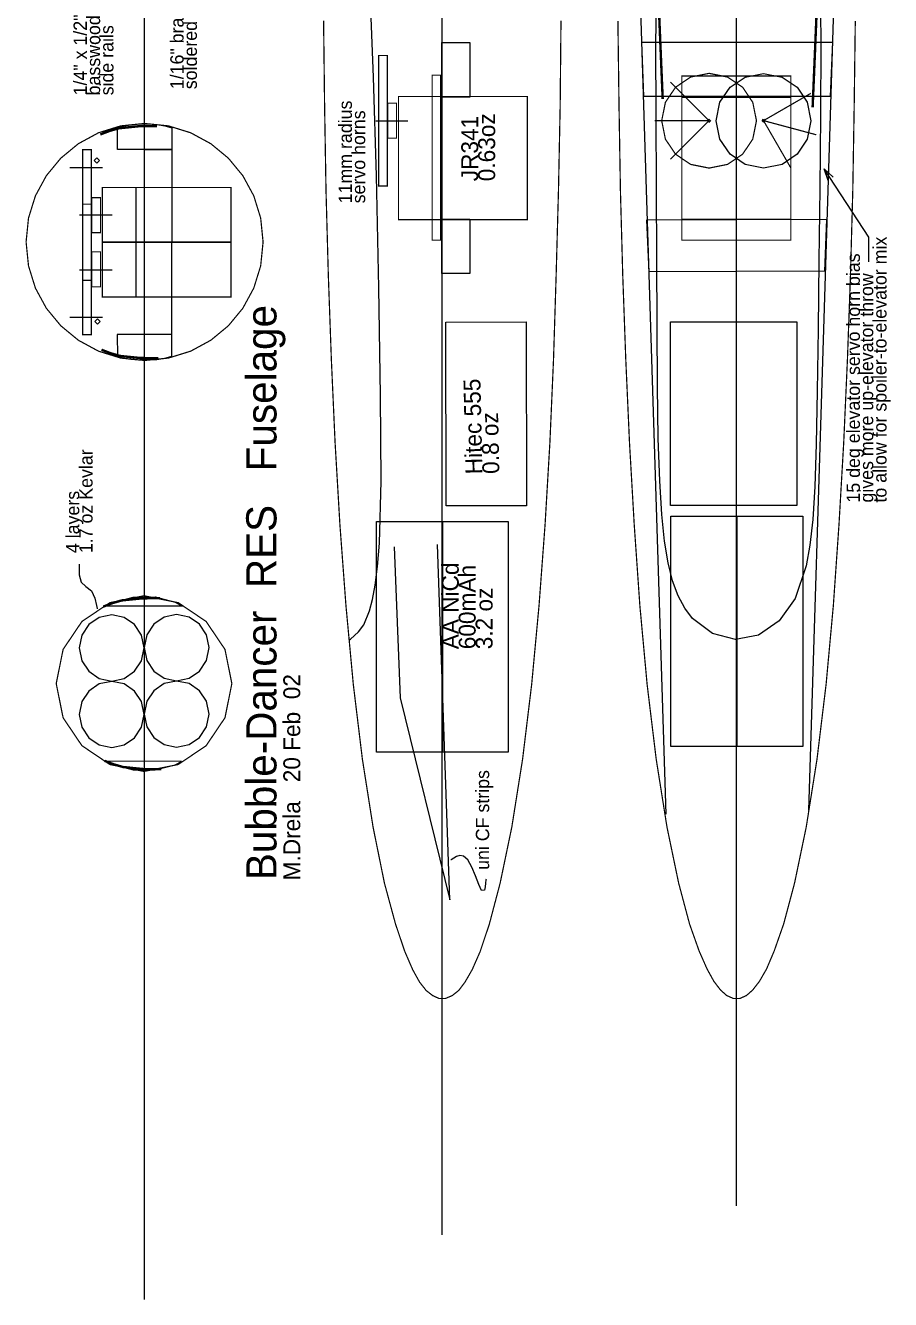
# Model space of a CAD drawing. Extents: x 36 to 227, y 36 to 755.
# Drawn here: x 50.5 to 225.8, y 36.4 to 294.6 of the extents above; entities that cross this region are included whole.
import ezdxf

# ---------------------------------------------------------------- set-up
doc = ezdxf.new("R2010")
doc.units = 0
doc.layers.get('0').update_dxf_attribs({"linetype": 'CONTINUOUS'})

msp = doc.modelspace()

# ---------------------------------------------------------------- linework, layer by layer
at = {"color": 0}
for points in [[(74.6133, 36.4402), (74.6133, 755.456)], [(194.542, 55.4189), (194.542, 710.616)], [(134.912, 49.5393), (134.912, 704.737)], [(218.421, 366.754), (215.482, 339.318), (209.113, 135.508)], [(170.898, 366.019), (173.837, 338.583), (180.206, 134.773)], [(194.378, 170.181), (189.719, 171.404), (185.666, 174.439), (184.047, 176.525), (182.704, 179.043), (181.602, 182.079), (180.703, 185.719), (179.977, 190.094), (179.409, 195.516), (178.988, 202.341), (178.705, 210.925), (178.541, 221.493), (178.458, 233.75), (178.407, 247.27), (178.345, 261.625), (178.253, 276.341), (178.233, 290.738), (178.415, 304.088)], [(211.481, 304.144), (211.637, 290.853), (211.579, 276.429), (211.422, 261.568), (211.258, 246.936), (211.093, 233.081), (210.907, 220.521), (210.68, 209.774), (210.39, 201.199), (209.993, 194.517), (209.439, 189.291), (208.682, 185.086), (206.428, 178.511), (203.18, 173.921), (199.032, 171.08), (194.378, 170.181)], [(115.997, 170.003), (116.323, 170.249), (117.997, 171.718), (119.069, 173.173), (120.202, 176.005), (120.784, 178.251), (121.34, 181.206), (121.827, 184.979), (122.202, 189.682), (122.539, 202.272), (122.447, 219.609), (122.095, 241.431), (121.59, 264.11), (121.003, 284.08), (120.324, 301.386)], [(209.635, 275.286), (208.88, 271.549), (206.822, 268.497), (203.77, 266.439), (200.033, 265.685), (196.296, 266.439), (193.244, 268.497), (191.186, 271.549), (190.432, 275.286), (191.186, 279.023), (193.244, 282.075), (196.296, 284.133), (200.033, 284.887), (203.77, 284.133), (206.822, 282.075), (208.88, 279.023), (209.635, 275.286)], [(200.321, 275.286), (200.033, 274.998), (199.745, 275.286), (200.033, 275.574), (200.321, 275.286)], [(64.9575, 267.781), (64.4065, 267.23), (64.9575, 266.679), (65.5085, 267.23), (64.9575, 267.781)], [(64.9575, 267.781), (64.4065, 267.23), (64.9575, 266.679), (65.5085, 267.23), (64.9575, 267.781)], [(59.4812, 265.829), (66.0952, 265.829)], [(221.36, 246.683), (221.36, 251.705), (212.297, 265.545)], [(213.126, 263.161), (212.297, 265.545), (214.151, 263.832)], [(61.4409, 256.239), (68.0549, 256.239)], [(61.4409, 245.099), (68.0549, 245.099)], [(59.4812, 235.509), (66.0952, 235.509)], [(65.0815, 235.145), (64.5305, 234.594), (65.0815, 234.043), (65.6326, 234.594), (65.0815, 235.145)], [(65.0815, 235.145), (64.5305, 234.594), (65.0815, 234.043), (65.6326, 234.594), (65.0815, 235.145)], [(125.183, 188.958), (126.408, 158.337), (136.451, 117.428), (134.002, 189.447)], [(61.3696, 185.436), (61.3494, 184.722), (61.3696, 183.282), (61.7576, 181.782), (62.7373, 180.904), (63.8398, 180.026), (64.5542, 178.526), (64.9014, 177.087), (65.0261, 176.462), (65.0442, 176.373)], [(67.9575, 175.167), (65.4031, 174.64), (63.3171, 173.204), (61.9106, 171.073), (61.395, 168.465), (61.9106, 165.856), (63.3171, 163.726), (65.4031, 162.289), (67.9575, 161.762), (70.5117, 162.289), (72.5977, 163.726), (74.0042, 165.856), (74.52, 168.465), (74.0042, 171.073), (72.5977, 173.204), (70.5117, 174.64), (67.9575, 175.167)], [(81.1243, 175.228), (78.5698, 174.701), (76.4839, 173.265), (75.0774, 171.135), (74.5618, 168.526), (75.0774, 165.917), (76.4839, 163.787), (78.5698, 162.351), (81.1243, 161.824), (83.6785, 162.351), (85.7644, 163.787), (87.1709, 165.917), (87.6868, 168.526), (87.1709, 171.135), (85.7644, 173.265), (83.6785, 174.701), (81.1243, 175.228)], [(67.9575, 161.694), (65.4031, 161.167), (63.3171, 159.731), (61.9106, 157.601), (61.395, 154.992), (61.9106, 152.383), (63.3171, 150.253), (65.4031, 148.816), (67.9575, 148.29), (70.5117, 148.816), (72.5977, 150.253), (74.0042, 152.383), (74.52, 154.992), (74.0042, 157.601), (72.5977, 159.731), (70.5117, 161.167), (67.9575, 161.694)], [(81.1243, 161.755), (78.5698, 161.228), (76.4839, 159.792), (75.0774, 157.662), (74.5618, 155.053), (75.0774, 152.444), (76.4839, 150.314), (78.5698, 148.877), (81.1243, 148.351), (83.6785, 148.877), (85.7644, 150.314), (87.1709, 152.444), (87.6868, 155.053), (87.1709, 157.662), (85.7644, 159.792), (83.6785, 161.228), (81.1243, 161.755)], [(143.8, 121.592), (143.79, 121.49), (143.719, 120.776), (143.636, 120.065), (143.489, 119.373), (142.861, 119.347), (142.324, 120.534), (141.657, 122.261), (140.897, 124.072), (140.085, 125.512), (139.26, 126.241), (138.477, 126.385), (137.794, 126.184), (137.268, 125.879), (136.768, 125.558), (136.696, 125.512)]]:
    msp.add_lwpolyline(points, dxfattribs=at)
for points, const_width in [([(179.594, 279.701), (179.571, 280.261), (179.538, 281.028), (179.485, 282.293), (179.293, 286.813), (179.145, 290.316), (178.738, 300.174)], 0.4899), ([(209.971, 277.987), (209.971, 278.007), (209.994, 278.546), (210.027, 279.313), (210.271, 285.098), (210.42, 288.602), (210.827, 298.459)], 0.4899), ([(110.893, 295.537), (111.097, 278.268), (111.383, 261.1), (111.853, 243.973), (112.465, 226.948), (113.22, 210.066), (114.2, 193.408), (115.425, 177.016), (116.915, 161.052), (118.752, 145.926), (120.916, 132.167), (123.223, 120.797), (125.469, 112.509), (127.347, 106.956), (128.939, 103.282), (130.327, 100.771), (131.674, 99.0562), (133.001, 98.0151), (134.267, 97.4436), (135.594, 97.4436), (136.941, 98.0151), (138.268, 99.0562), (139.554, 100.771), (141.003, 103.282), (142.616, 106.956), (144.474, 112.509), (146.658, 120.797), (149.026, 132.167), (151.21, 145.926), (153.047, 161.052), (154.538, 177.016), (155.762, 193.408), (156.742, 210.066), (157.477, 226.948), (158.008, 243.973), (158.478, 261.1), (158.824, 278.268), (158.988, 295.537)], 0.245), ([(170.521, 295.517), (170.746, 278.267), (171.032, 261.099), (171.501, 243.972), (172.114, 226.948), (172.869, 210.065), (173.829, 193.408), (174.972, 177.016), (176.442, 161.052), (178.279, 145.926), (180.463, 132.167), (182.831, 120.796), (185.036, 112.529), (186.975, 107.058), (188.588, 103.404), (189.976, 100.893), (191.303, 99.158), (192.568, 98.0352), (193.895, 97.4434), (195.242, 97.4434), (196.569, 98.0352), (197.835, 99.158), (199.182, 100.893), (200.632, 103.404), (202.183, 107.058), (204.102, 112.529), (206.307, 120.796), (208.675, 132.167), (210.859, 145.926), (212.696, 161.052), (214.166, 177.016), (215.309, 193.408), (216.269, 210.065), (217.024, 226.948), (217.636, 243.972), (218.106, 261.099), (218.392, 278.267), (218.616, 295.517)], 0.245), ([(179.391, 275.286), (180.146, 271.549), (182.203, 268.497), (185.255, 266.439), (188.992, 265.685), (192.729, 266.439), (195.781, 268.497), (197.839, 271.549), (198.594, 275.286), (197.839, 279.023), (195.781, 282.075), (192.729, 284.133), (188.992, 284.887), (185.255, 284.133), (182.203, 282.075), (180.146, 279.023), (179.391, 275.286)], 0.245), ([(189.008, 275.271), (181.169, 283.109)], 0.245), ([(200.004, 275.292), (209.604, 280.835)], 0.245), ([(98.6353, 250.717), (98.1475, 255.556), (96.7485, 260.063), (94.5349, 264.141), (91.6033, 267.694), (88.0503, 270.625), (83.9722, 272.839), (79.4656, 274.238), (74.6272, 274.725), (69.7886, 274.238), (65.282, 272.839), (61.2039, 270.625), (57.6509, 267.694), (54.7192, 264.141), (52.5056, 260.063), (51.1067, 255.556), (50.6191, 250.717), (51.1067, 245.879), (52.5056, 241.372), (54.7192, 237.294), (57.6509, 233.741), (61.2039, 230.81), (65.282, 228.596), (69.7886, 227.197), (74.6272, 226.709), (79.4656, 227.197), (83.9722, 228.596), (88.0503, 230.81), (91.6033, 233.741), (94.5349, 237.294), (96.7485, 241.372), (98.1475, 245.879), (98.6353, 250.717)], 0.245), ([(65.657, 272.49), (65.7334, 272.521), (66.2693, 272.735), (67.5808, 273.23), (69.4131, 273.756), (73.4141, 274.164), (76.5579, 274.205), (77.1702, 274.205)], 0.4899), ([(121.412, 275.216), (128.026, 275.216)], 0.245), ([(189.023, 275.286), (177.939, 275.286)], 0.245), ([(189.008, 275.301), (181.169, 267.463)], 0.245), ([(188.705, 275.286), (188.993, 274.998), (189.281, 275.286), (188.993, 275.574), (188.705, 275.286)], 0.245), ([(199.992, 275.311), (210.699, 272.442)], 0.245), ([(200.011, 275.321), (205.554, 265.721)], 0.245), ([(65.9019, 228.887), (66.5142, 228.642), (67.8257, 228.147), (69.658, 227.621), (73.6589, 227.213), (76.8027, 227.172), (77.415, 227.172)], 0.4899), ([(74.5149, 179.032), (67.5884, 177.634), (61.9324, 173.821), (58.1189, 168.165), (56.7207, 161.238), (58.1189, 154.312), (61.9324, 148.656), (67.5884, 144.842), (74.5149, 143.444), (81.4412, 144.842), (87.0972, 148.656), (90.9106, 154.312), (92.3091, 161.238), (90.9106, 168.165), (87.0972, 173.821), (81.4412, 177.634), (74.5149, 179.032)], 0.245), ([(66.2693, 176.832), (66.8816, 177.077), (68.1931, 177.572), (70.0254, 178.097), (74.0264, 178.506), (77.1702, 178.547), (77.7825, 178.547)], 0.4899), ([(66.5142, 145.599), (67.1265, 145.354), (68.438, 144.859), (70.2703, 144.333), (74.2712, 143.925), (77.415, 143.884), (78.0273, 143.884)], 0.4899)]:
    msp.add_lwpolyline(points, dxfattribs=dict(at, const_width=const_width))
at = {"color": 254}
for points in [[(134.859, 280.084), (134.859, 291.107), (140.493, 291.107), (140.493, 280.084), (134.859, 280.084)], [(175.768, 280.207), (175.4, 291.23), (213.982, 291.23), (213.492, 280.207), (175.768, 280.207)], [(70.4028, 274.236), (71.842, 274.48), (73.4343, 274.634), (74.5979, 274.634), (75.6389, 274.634), (77.1699, 274.511), (78.7317, 274.236), (80.1709, 273.868), (80.1709, 269.459), (69.1167, 269.459), (69.1475, 273.899), (70.4028, 274.236)], [(134.859, 244.319), (134.859, 255.343), (140.493, 255.343), (140.493, 244.319), (134.859, 244.319)], [(176.87, 244.687), (176.38, 255.22), (212.757, 255.343), (212.39, 244.809), (176.87, 244.687)], [(70.3721, 227.203), (71.8113, 226.958), (73.4036, 226.805), (74.5671, 226.805), (75.6082, 226.805), (77.1392, 226.927), (78.7009, 227.203), (80.1401, 227.57), (80.1401, 231.979), (69.0859, 231.979), (69.1167, 227.54), (70.3721, 227.203)], [(67.8076, 177.551), (72.2952, 178.721), (76.7827, 178.786), (80.8152, 177.746), (82.2458, 176.9), (66.7019, 176.9), (67.8076, 177.551)], [(67.8076, 144.967), (72.2952, 143.796), (76.7827, 143.731), (80.8152, 144.771), (82.116, 145.422), (66.637, 145.487), (67.8076, 144.967)]]:
    msp.add_lwpolyline(points, close=True, dxfattribs=at)
at = {"color": 0}
for points in [[(134.859, 280.084), (134.859, 291.107), (140.493, 291.107), (140.493, 280.084), (134.859, 280.084)], [(175.768, 280.207), (175.4, 291.23), (213.982, 291.23), (213.492, 280.207), (175.768, 280.207)], [(70.4028, 274.236), (71.842, 274.48), (73.4343, 274.634), (74.5979, 274.634), (75.6389, 274.634), (77.1699, 274.511), (78.7317, 274.236), (80.1709, 273.868), (80.1709, 269.459), (69.1167, 269.459), (69.1475, 273.899), (70.4028, 274.236)], [(74.5977, 231.979), (74.5977, 269.459), (80.1707, 269.459), (80.1094, 231.979), (74.5977, 231.979)], [(134.859, 244.319), (134.859, 255.343), (140.493, 255.343), (140.493, 244.319), (134.859, 244.319)], [(176.87, 244.687), (176.38, 255.22), (212.757, 255.343), (212.39, 244.809), (176.87, 244.687)], [(135.667, 234.49), (151.957, 234.52), (152.026, 197.286), (135.736, 197.256), (135.667, 234.49)], [(206.746, 197.302), (181.148, 197.302), (181.148, 234.536), (206.746, 234.536), (206.746, 197.302)], [(70.3721, 227.203), (71.8113, 226.958), (73.4036, 226.805), (74.5671, 226.805), (75.6082, 226.805), (77.1392, 226.927), (78.7009, 227.203), (80.1401, 227.57), (80.1401, 231.979), (69.0859, 231.979), (69.1167, 227.54), (70.3721, 227.203)], [(134.845, 147.365), (121.58, 147.365), (121.58, 194.047), (134.845, 194.047), (134.845, 147.365)], [(148.318, 147.365), (135.053, 147.365), (135.053, 194.047), (148.318, 194.047), (148.318, 147.365)], [(194.481, 148.477), (181.216, 148.477), (181.216, 195.159), (194.481, 195.159), (194.481, 148.477)], [(207.954, 148.477), (194.689, 148.477), (194.689, 195.159), (207.954, 195.159), (207.954, 148.477)], [(67.8076, 177.551), (72.2952, 178.721), (76.7827, 178.786), (80.8152, 177.746), (82.2458, 176.9), (66.7019, 176.9), (67.8076, 177.551)], [(67.8076, 144.967), (72.2952, 143.796), (76.7827, 143.731), (80.8152, 144.771), (82.116, 145.422), (66.637, 145.487), (67.8076, 144.967)]]:
    msp.add_lwpolyline(points, close=True, dxfattribs=at)
at = {"color": 0, "const_width": 0.245}
for points in [[(123.818, 262.047), (122.034, 262.047), (122.034, 288.503), (123.818, 288.503), (123.818, 262.047)], [(132.889, 251.079), (134.627, 251.079), (134.627, 284.517), (132.889, 284.517), (132.889, 251.079)], [(194.489, 284.35), (194.489, 280.124), (183.466, 280.124), (183.466, 284.35), (194.489, 284.35)], [(194.537, 284.35), (194.537, 280.124), (205.56, 280.124), (205.56, 284.35), (194.537, 284.35)], [(125.667, 271.752), (123.893, 271.752), (123.893, 278.846), (125.667, 278.846), (125.667, 271.752)], [(152.155, 255.232), (126.073, 255.232), (126.073, 280.199), (152.155, 280.199), (152.155, 255.232)], [(194.489, 280.037), (194.489, 255.345), (183.466, 255.345), (183.466, 280.037), (194.489, 280.037)], [(194.537, 280.037), (194.537, 255.345), (205.56, 255.345), (205.56, 280.037), (194.537, 280.037)], [(63.8472, 242.953), (62.0637, 242.953), (62.0637, 269.409), (63.8472, 269.409), (63.8472, 242.953)], [(92.1499, 250.614), (66.0686, 250.614), (66.0686, 261.76), (92.1499, 261.76), (92.1499, 250.614)], [(72.8665, 250.621), (72.8665, 261.767), (74.6118, 261.767), (74.6118, 250.621), (72.8665, 250.621)], [(63.8472, 258.386), (62.0637, 258.386), (62.0637, 231.93), (63.8472, 231.93), (63.8472, 258.386)], [(65.6963, 252.609), (63.9226, 252.609), (63.9226, 259.703), (65.6963, 259.703), (65.6963, 252.609)], [(194.489, 255.322), (194.489, 251.096), (183.466, 251.096), (183.466, 255.322), (194.489, 255.322)], [(194.537, 255.322), (194.537, 251.096), (205.56, 251.096), (205.56, 255.322), (194.537, 255.322)], [(92.1499, 250.725), (66.0686, 250.725), (66.0686, 239.579), (92.1499, 239.579), (92.1499, 250.725)], [(72.8665, 250.717), (72.8665, 239.571), (74.6118, 239.571), (74.6118, 250.717), (72.8665, 250.717)], [(65.6963, 248.729), (63.9226, 248.729), (63.9226, 241.635), (65.6963, 241.635), (65.6963, 248.729)]]:
    msp.add_lwpolyline(points, close=True, dxfattribs=at)
at = {"color": 7}
msp.add_lwpolyline([(213.126, 263.161), (212.297, 265.545), (214.151, 263.832)], dxfattribs=at)

# ---------------------------------------------------------------- texts
at = {"color": 0}
for s, height, rotation, p in [('soldered to pushrod', 2.6946, 90, (85.2285, 281.673)), ('1/16" brass tube', 2.6946, 90, (82.5337, 281.673)), ('1/4" x 1/2"', 2.6946, 90, (62.928, 280.422)), ('basswood', 2.6946, 90, (65.6228, 280.422)), ('side rails', 2.6946, 90, (68.3174, 280.422)), ('11mm radius', 2.6946, 90, (116.623, 258.545)), ('servo horns', 2.6946, 90, (119.318, 258.545)), ('0.63oz', 3.42949, 90, (145.648, 263.021)), ('JR341', 3.42949, 90, (142.219, 263.021)), ('to allow for spoiler-to-elevator mix', 2.6946, 90, (224.939, 197.917)), ('15 deg elevator servo horn bias', 2.6946, 90, (219.55, 197.917)), ('gives more up-elevator throw', 2.6946, 90, (222.244, 197.917)), ('Bubble-Dancer  RES   Fuselage', 6.12409, 90, (101.347, 121.42)), ('Hitec 555', 3.42949, 91.2767, (143.084, 203.687)), ('0.8 oz', 3.42949, 91.2767, (146.513, 203.763)), ('1.7 oz Kevlar', 2.6946, 90, (64.0886, 187.673)), ('4 layers ', 2.6946, 90, (61.3938, 187.673)), ('AA NiCd', 3.42949, 90, (138.269, 168.194)), ('600mAh', 3.42949, 90, (141.698, 168.194)), ('3.2 oz', 3.42949, 90, (145.127, 168.194)), ('M.Drela   20 Feb  02', 3.42949, 90, (106.165, 121.369)), ('uni CF strips', 2.6946, 90, (144.437, 123.492))]:
    msp.add_text(s, height=height, rotation=rotation, dxfattribs=at).set_placement(p)

doc.saveas('drawing.dxf')
